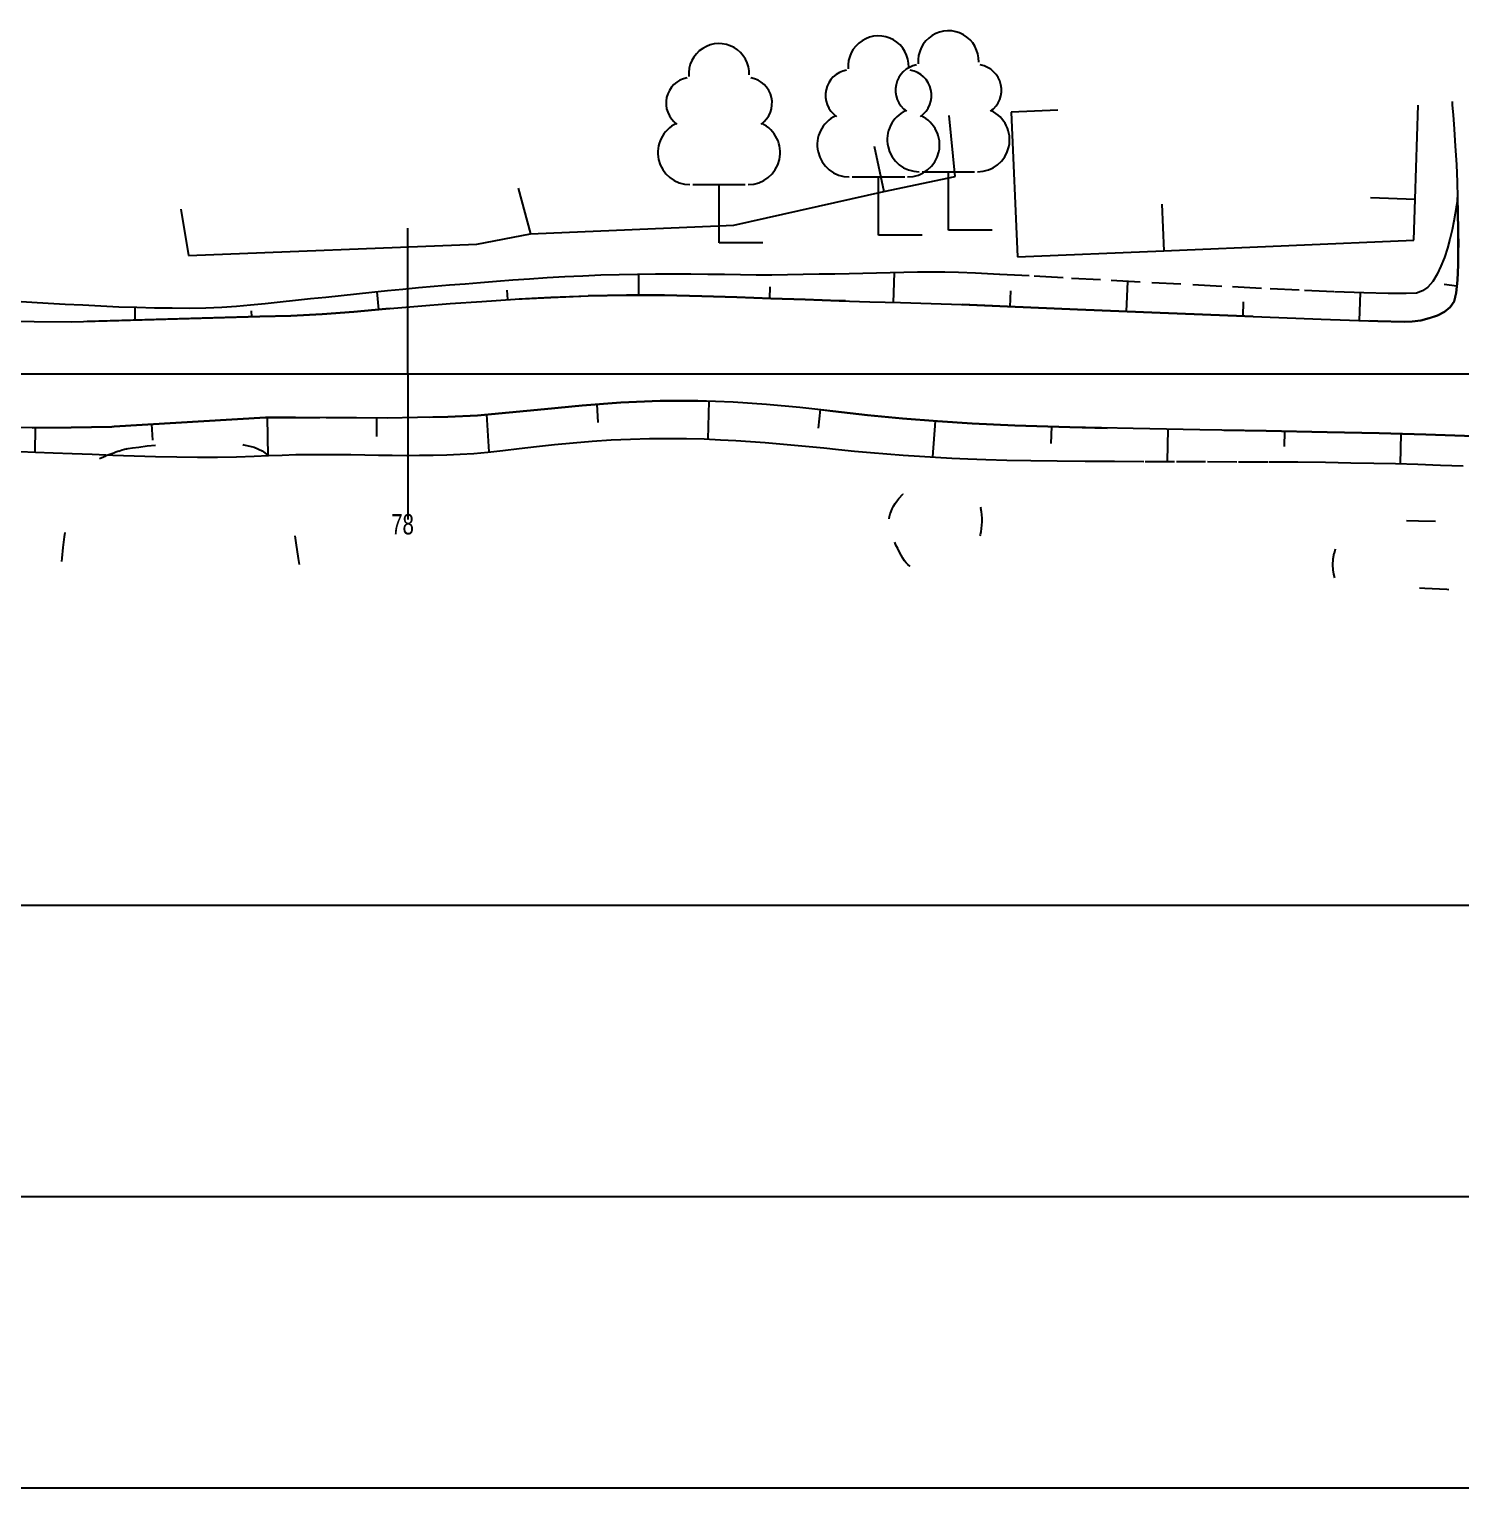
# Model space of a CAD drawing. Extents: x 2172 to 5772, y -842 to -248.
# Drawn here: x 4110.1 to 4134.66, y -644.04 to -619.01 of the extents above; entities that cross this region are included whole.
import ezdxf

# ---------------------------------------------------------------- set-up
doc = ezdxf.new("R2010")
doc.units = 0
doc.header["$MEASUREMENT"] = 0
doc.linetypes.add('CONTI', pattern=[0])
doc.linetypes.add('STROT', pattern=[1.7, 0.5, -1.2])
doc.layers.get('0').update_dxf_attribs({"linetype": 'CONTINUOUS'})
for name, color, linetype in [('DEFAULT', 7, 'CONTI'), ('OTKOSDEFAULT', 32, 'CONTI'), ('SIT_LDEFAULT', 7, 'CONTI'), ('USLZNDEFAULT', 7, 'CONTI')]:
    doc.layers.add(name, color=color, linetype=linetype)
doc.styles.add('SHRFT', font='TXT', dxfattribs={"width": 8.75})

# ---------------------------------------------------------------- blocks, each defined once
blk = doc.blocks.new('BL_104')
at = {"color": 0}
for p, q in [((-2.25, 5), (2.25, 5)), ((0, 0), (0, 5)), ((3.75, 0), (0, 0))]:
    blk.add_line(p, q, dxfattribs=at)
for centre, radius, start, end in [((0, 14.5), 2.6, 358, 185), ((-2.35, 12), 2.2, 100, 235), ((2.35, 12), 2.2, 305, 80), ((-2.5, 7.75), 2.75, 115, 270), ((2.5, 7.75), 2.75, 270, 65)]:
    blk.add_arc(centre, radius, start, end, dxfattribs=at)

msp = doc.modelspace()

# ---------------------------------------------------------------- linework, layer by layer
at = {"linetype": 'Continuous'}
for p, q in [((3396.596, -634.043), (4356.596, -634.043)), ((3396.596, -639.043), (4356.596, -639.043)), ((3396.596, -644.043), (4356.596, -644.043))]:
    msp.add_line(p, q, dxfattribs=at)
at = {"layer": 'DEFAULT', "color": 12, "linetype": 'CONTI'}
for p, q in [((4116.595, -627.422), (4116.594, -622.422)), ((4107.606, -624.92), (4113.921, -624.922)), ((4113.922, -624.921), (4114.36, -624.921)), ((4114.36, -624.921), (4114.798, -624.921)), ((4114.798, -624.921), (4115.236, -624.921)), ((4115.236, -624.921), (4115.674, -624.921)), ((4115.674, -624.921), (4116.112, -624.921)), ((4116.112, -624.921), (4116.55, -624.921)), ((4116.55, -624.921), (4116.988, -624.921)), ((4116.988, -624.921), (4117.427, -624.921)), ((4117.427, -624.921), (4117.865, -624.921)), ((4117.865, -624.921), (4118.303, -624.921)), ((4118.303, -624.921), (4118.741, -624.921)), ((4118.741, -624.921), (4119.179, -624.921)), ((4119.179, -624.921), (4119.617, -624.921)), ((4119.617, -624.921), (4120.055, -624.921)), ((4120.055, -624.921), (4120.493, -624.921)), ((4120.493, -624.921), (4120.931, -624.921)), ((4120.931, -624.921), (4121.37, -624.921)), ((4121.37, -624.921), (4121.808, -624.921)), ((4121.808, -624.921), (4122.246, -624.921)), ((4122.246, -624.921), (4122.684, -624.921)), ((4122.684, -624.921), (4123.122, -624.921)), ((4123.122, -624.921), (4123.56, -624.921)), ((4123.56, -624.921), (4123.998, -624.921)), ((4123.997, -624.921), (4136.006, -624.921))]:
    msp.add_line(p, q, dxfattribs=at)
at = {"layer": 'OTKOSDEFAULT', "color": 32, "linetype": 'STROT'}
for p, q in [((4134.582, -622.06, 39.158), (4134.565, -622.173, 39.148)), ((4134.595, -621.973, 39.165), (4134.582, -622.06, 39.158)), ((4134.602, -621.917, 39.17), (4134.595, -621.973, 39.165)), ((4134.605, -621.898, 39.171), (4134.602, -621.917, 39.17)), ((4134.539, -622.305, 39.137), (4134.51, -622.453, 39.125)), ((4134.565, -622.173, 39.148), (4134.539, -622.305, 39.137)), ((4134.472, -622.609, 39.112), (4134.429, -622.767, 39.099)), ((4134.51, -622.453, 39.125), (4134.472, -622.609, 39.112)), ((4134.429, -622.767, 39.099), (4134.378, -622.925, 39.086)), ((4134.319, -623.077, 39.073), (4134.253, -623.215, 39.061)), ((4134.378, -622.925, 39.086), (4134.319, -623.077, 39.073)), ((4117.575, -623.381, 39.335), (4117.308, -623.403, 39.338)), ((4117.84, -623.359, 39.332), (4117.575, -623.381, 39.335)), ((4118.111, -623.338, 39.328), (4117.84, -623.359, 39.332)), ((4118.391, -623.317, 39.323), (4118.111, -623.338, 39.328)), ((4118.682, -623.297, 39.318), (4118.391, -623.317, 39.323)), ((4118.982, -623.277, 39.313), (4118.682, -623.297, 39.318)), ((4119.285, -623.259, 39.308), (4118.982, -623.277, 39.313)), ((4119.594, -623.245, 39.303), (4119.285, -623.259, 39.308)), ((4119.905, -623.231, 39.298), (4119.594, -623.245, 39.303)), ((4120.219, -623.223, 39.293), (4119.905, -623.231, 39.298)), ((4120.531, -623.217, 39.287), (4120.219, -623.223, 39.293)), ((4120.842, -623.213, 39.282), (4120.531, -623.217, 39.287)), ((4121.147, -623.212, 39.277), (4120.842, -623.213, 39.282)), ((4121.448, -623.213, 39.272), (4121.147, -623.212, 39.277)), ((4121.741, -623.216, 39.267), (4121.448, -623.213, 39.272)), ((4122.027, -623.22, 39.263), (4121.741, -623.216, 39.267)), ((4122.3, -623.226, 39.258), (4122.027, -623.22, 39.263)), ((4122.568, -623.229, 39.256), (4122.3, -623.226, 39.258)), ((4122.837, -623.227, 39.254), (4122.568, -623.229, 39.256)), ((4123.108, -623.225, 39.251), (4122.837, -623.227, 39.254)), ((4123.376, -623.22, 39.249), (4123.108, -623.225, 39.251)), ((4123.648, -623.215, 39.247), (4123.376, -623.22, 39.249)), ((4123.921, -623.212, 39.244), (4123.648, -623.215, 39.247)), ((4124.165, -623.209, 39.242), (4123.921, -623.212, 39.244)), ((4124.399, -623.203, 39.24), (4124.165, -623.209, 39.242)), ((4124.634, -623.197, 39.237), (4124.399, -623.203, 39.24)), ((4124.869, -623.19, 39.235), (4124.634, -623.197, 39.237)), ((4125.103, -623.184, 39.233), (4124.869, -623.19, 39.235)), ((4125.338, -623.177, 39.23), (4125.103, -623.184, 39.233)), ((4125.572, -623.176, 39.228), (4125.338, -623.177, 39.23)), ((4125.806, -623.177, 39.226), (4125.572, -623.176, 39.228)), ((4126.038, -623.183, 39.223), (4125.806, -623.177, 39.226)), ((4126.333, -623.196, 39.216), (4126.038, -623.183, 39.223)), ((4126.745, -623.217, 39.205), (4126.333, -623.196, 39.216)), ((4127.252, -623.242, 39.192), (4126.745, -623.217, 39.205)), ((4127.836, -623.276, 39.177), (4127.252, -623.242, 39.192)), ((4128.476, -623.312, 39.161), (4127.836, -623.276, 39.177)), ((4129.157, -623.347, 39.144), (4128.476, -623.312, 39.161)), ((4129.857, -623.386, 39.126), (4129.157, -623.347, 39.144)), ((4134.179, -623.336, 39.05), (4134.095, -623.434, 39.04)), ((4134.253, -623.215, 39.061), (4134.179, -623.336, 39.05)), ((4115.184, -623.61, 39.361), (4114.921, -623.636, 39.363)), ((4115.447, -623.582, 39.358), (4115.184, -623.61, 39.361)), ((4115.711, -623.553, 39.355), (4115.447, -623.582, 39.358)), ((4115.975, -623.527, 39.352), (4115.711, -623.553, 39.355)), ((4116.242, -623.5, 39.349), (4115.975, -623.527, 39.352)), ((4116.509, -623.475, 39.346), (4116.242, -623.5, 39.349)), ((4116.774, -623.449, 39.344), (4116.509, -623.475, 39.346)), ((4117.043, -623.425, 39.341), (4116.774, -623.449, 39.344)), ((4117.308, -623.403, 39.338), (4117.043, -623.425, 39.341)), ((4130.559, -623.423, 39.108), (4129.857, -623.386, 39.126)), ((4131.241, -623.458, 39.09), (4130.559, -623.423, 39.108)), ((4131.888, -623.489, 39.074), (4131.241, -623.458, 39.09)), ((4132.478, -623.515, 39.059), (4131.888, -623.489, 39.074)), ((4132.994, -623.535, 39.046), (4132.478, -623.515, 39.059)), ((4133.415, -623.545, 39.035), (4132.994, -623.535, 39.046)), ((4133.723, -623.546, 39.027), (4133.415, -623.545, 39.035)), ((4133.902, -623.537, 39.023), (4133.723, -623.546, 39.027)), ((4134.003, -623.501, 39.031), (4133.902, -623.537, 39.023)), ((4134.095, -623.434, 39.04), (4134.003, -623.501, 39.031)), ((4110.138, -623.698, 39.526), (4109.866, -623.683, 39.537)), ((4110.421, -623.714, 39.515), (4110.138, -623.698, 39.526)), ((4110.715, -623.731, 39.503), (4110.421, -623.714, 39.515)), ((4111.017, -623.747, 39.491), (4110.715, -623.731, 39.503)), ((4111.322, -623.763, 39.478), (4111.017, -623.747, 39.491)), ((4111.632, -623.776, 39.466), (4111.322, -623.763, 39.478)), ((4111.941, -623.786, 39.454), (4111.632, -623.776, 39.466)), ((4112.247, -623.795, 39.441), (4111.941, -623.786, 39.454)), ((4112.548, -623.798, 39.429), (4112.247, -623.795, 39.441)), ((4112.841, -623.799, 39.417), (4112.548, -623.798, 39.429)), ((4113.126, -623.796, 39.406), (4112.841, -623.799, 39.417)), ((4113.398, -623.785, 39.395), (4113.126, -623.796, 39.406)), ((4113.654, -623.769, 39.384), (4113.398, -623.785, 39.395)), ((4113.893, -623.747, 39.375), (4113.654, -623.769, 39.384)), ((4114.145, -623.72, 39.372), (4113.893, -623.747, 39.375)), ((4114.404, -623.693, 39.369), (4114.145, -623.72, 39.372)), ((4114.662, -623.664, 39.366), (4114.404, -623.693, 39.369)), ((4114.921, -623.636, 39.363), (4114.662, -623.664, 39.366)), ((4118.8, -626.172, 39.173), (4119.109, -626.138, 39.165)), ((4119.109, -626.138, 39.165), (4119.427, -626.107, 39.157)), ((4119.427, -626.107, 39.157), (4119.754, -626.081, 39.149)), ((4119.754, -626.081, 39.149), (4120.083, -626.058, 39.141)), ((4120.083, -626.058, 39.141), (4120.414, -626.044, 39.133)), ((4120.414, -626.044, 39.133), (4120.74, -626.033, 39.125)), ((4120.74, -626.033, 39.125), (4121.062, -626.03, 39.117)), ((4121.062, -626.03, 39.117), (4121.374, -626.032, 39.109)), ((4121.374, -626.032, 39.109), (4121.674, -626.04, 39.102)), ((4121.674, -626.04, 39.102), (4121.957, -626.053, 39.095)), ((4121.957, -626.053, 39.095), (4122.219, -626.069, 39.088)), ((4122.219, -626.069, 39.088), (4122.472, -626.086, 39.084)), ((4122.472, -626.086, 39.084), (4122.724, -626.104, 39.08)), ((4122.724, -626.104, 39.08), (4122.976, -626.125, 39.076)), ((4122.976, -626.125, 39.076), (4123.227, -626.145, 39.071)), ((4109.932, -626.256, 39.436), (4110.204, -626.267, 39.43)), ((4110.204, -626.267, 39.43), (4110.507, -626.277, 39.424)), ((4110.507, -626.277, 39.424), (4110.833, -626.291, 39.417)), ((4110.833, -626.291, 39.417), (4111.175, -626.304, 39.41)), ((4111.175, -626.304, 39.41), (4111.531, -626.317, 39.402)), ((4111.531, -626.317, 39.402), (4111.895, -626.33, 39.395)), ((4111.895, -626.33, 39.395), (4112.262, -626.339, 39.387)), ((4112.262, -626.339, 39.387), (4112.626, -626.346, 39.379)), ((4112.626, -626.346, 39.379), (4112.983, -626.351, 39.371)), ((4112.983, -626.351, 39.371), (4113.329, -626.352, 39.364)), ((4113.329, -626.352, 39.364), (4113.654, -626.348, 39.357)), ((4113.654, -626.348, 39.357), (4113.954, -626.338, 39.351)), ((4113.954, -626.338, 39.351), (4114.2, -626.327, 39.345)), ((4114.2, -626.327, 39.345), (4114.434, -626.316, 39.335)), ((4114.434, -626.316, 39.335), (4114.668, -626.31, 39.326)), ((4114.668, -626.31, 39.326), (4114.904, -626.305, 39.316)), ((4114.904, -626.305, 39.316), (4115.141, -626.305, 39.306)), ((4115.141, -626.305, 39.306), (4115.379, -626.305, 39.296)), ((4115.379, -626.305, 39.296), (4115.615, -626.308, 39.287)), ((4115.615, -626.308, 39.287), (4115.852, -626.312, 39.277)), ((4115.852, -626.312, 39.277), (4116.09, -626.316, 39.267)), ((4116.09, -626.316, 39.267), (4116.326, -626.32, 39.257)), ((4116.326, -626.32, 39.257), (4116.561, -626.322, 39.248)), ((4116.561, -626.322, 39.248), (4116.795, -626.321, 39.238)), ((4116.795, -626.321, 39.238), (4117.029, -626.319, 39.229)), ((4117.029, -626.319, 39.229), (4117.26, -626.314, 39.219)), ((4117.26, -626.314, 39.219), (4117.491, -626.303, 39.21)), ((4117.491, -626.303, 39.21), (4117.722, -626.288, 39.2)), ((4117.722, -626.288, 39.2), (4117.964, -626.266, 39.194)), ((4117.964, -626.266, 39.194), (4118.225, -626.238, 39.187)), ((4118.225, -626.238, 39.187), (4118.504, -626.207, 39.18)), ((4118.504, -626.207, 39.18), (4118.8, -626.172, 39.173)), ((4123.227, -626.145, 39.071), (4123.479, -626.168, 39.067)), ((4123.479, -626.168, 39.067), (4123.73, -626.193, 39.063)), ((4123.73, -626.193, 39.063), (4123.98, -626.222, 39.058)), ((4123.98, -626.222, 39.058), (4124.257, -626.25, 39.054)), ((4124.257, -626.25, 39.054), (4124.533, -626.274, 39.05)), ((4124.533, -626.274, 39.05), (4124.812, -626.298, 39.045)), ((4124.812, -626.298, 39.045), (4125.09, -626.318, 39.041)), ((4125.09, -626.318, 39.041), (4125.369, -626.336, 39.037)), ((4125.369, -626.336, 39.037), (4125.646, -626.352, 39.032)), ((4125.646, -626.352, 39.032), (4125.924, -626.369, 39.028)), ((4125.924, -626.369, 39.028), (4126.202, -626.382, 39.024)), ((4126.202, -626.382, 39.024), (4126.509, -626.394, 39.018)), ((4126.509, -626.394, 39.018), (4126.872, -626.403, 39.011)), ((4126.872, -626.403, 39.011), (4127.281, -626.411, 39.003)), ((4127.281, -626.411, 39.003), (4127.731, -626.417, 38.995)), ((4127.731, -626.417, 38.995), (4128.213, -626.419, 38.986)), ((4128.213, -626.419, 38.986), (4128.72, -626.424, 38.976)), ((4128.72, -626.424, 38.976), (4129.245, -626.426, 38.966)), ((4129.245, -626.426, 38.966), (4129.779, -626.427, 38.956)), ((4129.779, -626.427, 38.956), (4130.314, -626.429, 38.946)), ((4130.314, -626.429, 38.946), (4130.847, -626.432, 38.936)), ((4130.847, -626.432, 38.936), (4131.366, -626.433, 38.926)), ((4131.366, -626.433, 38.926), (4131.864, -626.436, 38.917)), ((4131.864, -626.436, 38.917), (4132.336, -626.441, 38.908)), ((4132.336, -626.441, 38.908), (4132.772, -626.448, 38.9)), ((4132.772, -626.448, 38.9), (4133.165, -626.455, 38.892)), ((4133.165, -626.455, 38.892), (4133.54, -626.464, 38.878)), ((4133.54, -626.464, 38.878), (4133.921, -626.474, 38.863)), ((4133.921, -626.474, 38.863), (4134.309, -626.488, 38.849)), ((4134.309, -626.488, 38.849), (4134.702, -626.5, 38.834))]:
    msp.add_line(p, q, dxfattribs=at)
at = {"layer": 'OTKOSDEFAULT', "color": 32}
for p, q in [((4134.61, -622.157, 39.149), (4134.605, -621.898, 39.171)), ((4134.613, -622.45, 39.125), (4134.61, -622.157, 39.149)), ((4134.616, -622.753, 39.099), (4134.613, -622.45, 39.125)), ((4134.614, -623.05, 39.074), (4134.616, -622.753, 39.099)), ((4134.603, -623.317, 39.052), (4134.614, -623.05, 39.074)), ((4120.554, -623.57), (4120.553, -623.215)), ((4124.927, -623.699), (4124.941, -623.188)), ((4128.924, -623.853), (4128.946, -623.336)), ((4134.582, -623.535, 39.033), (4134.603, -623.317, 39.052)), ((4116.096, -623.817), (4116.065, -623.517)), ((4118.31, -623.649), (4118.297, -623.486)), ((4118.435, -623.644, 39.278), (4119.046, -623.611, 39.268)), ((4119.046, -623.611, 39.268), (4119.689, -623.586, 39.257)), ((4119.689, -623.586, 39.257), (4120.345, -623.573, 39.246)), ((4120.345, -623.573, 39.246), (4120.998, -623.573, 39.235)), ((4120.998, -623.573, 39.235), (4121.635, -623.588, 39.224)), ((4121.635, -623.588, 39.224), (4122.239, -623.609, 39.214)), ((4122.239, -623.609, 39.214), (4122.822, -623.629, 39.213)), ((4122.802, -623.627), (4122.809, -623.428)), ((4122.822, -623.629, 39.213), (4123.407, -623.646, 39.212)), ((4126.927, -623.771), (4126.938, -623.499)), ((4132.92, -624.008), (4132.937, -623.532)), ((4134.593, -623.417), (4134.372, -623.39)), ((4134.544, -623.681, 39.021), (4134.582, -623.535, 39.033)), ((4111.916, -624.001), (4111.912, -623.786)), ((4113.917, -623.942), (4113.911, -623.843)), ((4115.124, -623.896, 39.346), (4115.666, -623.856, 39.335)), ((4115.666, -623.856, 39.335), (4116.215, -623.81, 39.323)), ((4116.215, -623.81, 39.323), (4116.766, -623.761, 39.311)), ((4116.766, -623.761, 39.311), (4117.317, -623.716, 39.299)), ((4117.317, -623.716, 39.299), (4117.864, -623.679, 39.288)), ((4117.864, -623.679, 39.288), (4118.435, -623.644, 39.278)), ((4123.407, -623.646, 39.212), (4123.991, -623.668, 39.211)), ((4123.991, -623.668, 39.211), (4124.518, -623.687, 39.211)), ((4124.518, -623.687, 39.211), (4125.044, -623.701, 39.21)), ((4125.044, -623.701, 39.21), (4125.569, -623.714, 39.209)), ((4125.569, -623.714, 39.209), (4126.095, -623.734, 39.208)), ((4126.095, -623.734, 39.208), (4126.883, -623.769, 39.189)), ((4126.883, -623.769, 39.189), (4128.08, -623.819, 39.161)), ((4128.08, -623.819, 39.161), (4129.5, -623.876, 39.128)), ((4129.5, -623.876, 39.128), (4130.954, -623.935, 39.094)), ((4130.923, -623.933), (4130.931, -623.689)), ((4134.259, -623.921, 39.024), (4134.381, -623.857, 39.023)), ((4134.381, -623.857, 39.023), (4134.479, -623.778, 39.022)), ((4134.479, -623.778, 39.022), (4134.544, -623.681, 39.021)), ((4109.6, -624.015, 39.499), (4110.18, -624.025, 39.482)), ((4110.18, -624.025, 39.482), (4110.828, -624.032, 39.464)), ((4110.828, -624.032, 39.464), (4114.05, -623.939, 39.37)), ((4114.05, -623.939, 39.37), (4114.585, -623.927, 39.358)), ((4114.585, -623.927, 39.358), (4115.124, -623.896, 39.346)), ((4130.954, -623.935, 39.094), (4132.261, -623.984, 39.063)), ((4132.261, -623.984, 39.063), (4133.234, -624.02, 39.04)), ((4133.234, -624.02, 39.04), (4133.686, -624.032, 39.03)), ((4133.686, -624.032, 39.03), (4133.824, -624.026, 39.028)), ((4133.824, -624.026, 39.028), (4133.972, -624.005, 39.027)), ((4133.972, -624.005, 39.027), (4134.119, -623.969, 39.026)), ((4134.119, -623.969, 39.026), (4134.259, -623.921, 39.024)), ((4121.569, -625.387, 39.245), (4120.92, -625.389, 39.252)), ((4122.173, -625.41, 39.239), (4121.569, -625.387, 39.245)), ((4117.789, -625.636, 39.286), (4117.276, -625.661, 39.299)), ((4118.331, -625.589, 39.28), (4117.789, -625.636, 39.286)), ((4117.942, -625.62), (4117.984, -626.264)), ((4118.935, -625.527, 39.273), (4118.331, -625.589, 39.28)), ((4119.581, -625.464, 39.266), (4118.935, -625.527, 39.273)), ((4120.249, -625.415, 39.259), (4119.581, -625.464, 39.266)), ((4119.835, -625.442), (4119.855, -625.757)), ((4120.92, -625.389, 39.252), (4120.249, -625.415, 39.259)), ((4121.758, -625.39), (4121.742, -626.042)), ((4122.747, -625.45, 39.228), (4122.173, -625.41, 39.239)), ((4123.318, -625.499, 39.218), (4122.747, -625.45, 39.228)), ((4123.887, -625.562, 39.207), (4123.318, -625.499, 39.218)), ((4123.666, -625.533), (4123.632, -625.857)), ((4124.48, -625.631, 39.196), (4123.887, -625.562, 39.207)), ((4125.079, -625.688, 39.186), (4124.48, -625.631, 39.196)), ((4110.148, -625.851, 39.449), (4109.546, -625.841, 39.46)), ((4110.813, -625.846, 39.437), (4110.148, -625.851, 39.449)), ((4110.196, -625.851), (4110.194, -626.266)), ((4111.512, -625.831, 39.425), (4110.813, -625.846, 39.437)), ((4111.555, -625.829, 39.424), (4111.512, -625.831, 39.425)), ((4114.148, -625.673, 39.377), (4111.555, -625.829, 39.424)), ((4112.194, -625.789), (4112.209, -626.064)), ((4114.665, -625.674, 39.364), (4114.148, -625.673, 39.377)), ((4114.176, -625.672), (4114.192, -626.328)), ((4115.188, -625.678, 39.351), (4114.665, -625.674, 39.364)), ((4115.713, -625.68, 39.338), (4115.188, -625.678, 39.351)), ((4116.238, -625.681, 39.325), (4115.713, -625.68, 39.338)), ((4116.057, -625.678), (4116.056, -625.997)), ((4116.759, -625.675, 39.312), (4116.238, -625.681, 39.325)), ((4117.276, -625.661, 39.299), (4116.759, -625.675, 39.312)), ((4125.679, -625.737, 39.175), (4125.079, -625.688, 39.186)), ((4125.639, -625.734), (4125.594, -626.349)), ((4126.277, -625.777, 39.164), (4125.679, -625.737, 39.175)), ((4127.008, -625.81, 39.148), (4126.277, -625.777, 39.164)), ((4127.951, -625.838, 39.128), (4127.008, -625.81, 39.148)), ((4127.635, -625.828), (4127.626, -626.121)), ((4129.036, -625.863, 39.104), (4127.951, -625.838, 39.128)), ((4130.184, -625.884, 39.079), (4129.036, -625.863, 39.104)), ((4129.633, -625.874), (4129.622, -626.428)), ((4131.32, -625.903, 39.055), (4130.184, -625.884, 39.079)), ((4132.369, -625.923, 39.032), (4131.32, -625.903, 39.055)), ((4131.633, -625.91), (4131.627, -626.172)), ((4133.258, -625.943, 39.013), (4132.369, -625.923, 39.032)), ((4134.06, -625.964, 38.986), (4133.258, -625.943, 39.013)), ((4133.633, -625.953), (4133.62, -626.466)), ((4134.887, -625.992, 38.958), (4134.06, -625.964, 38.986))]:
    msp.add_line(p, q, dxfattribs=at)
at = {"layer": 'SIT_LDEFAULT', "color": 7}
for p, q in [((4133.874, -621.925), (4133.929, -620.311)), ((4134.509, -620.247), (4134.513, -620.309)), ((4134.513, -620.309), (4134.528, -620.479)), ((4125.984, -621.536), (4125.879, -620.491)), ((4127.746, -620.397), (4126.945, -620.431)), ((4126.945, -620.431), (4127.052, -622.917)), ((4134.528, -620.479), (4134.545, -620.724)), ((4134.545, -620.724), (4134.565, -621.017)), ((4124.595, -621.015), (4124.761, -621.796)), ((4134.565, -621.017), (4134.584, -621.331)), ((4134.584, -621.331), (4134.598, -621.632)), ((4124.761, -621.796), (4125.983, -621.534)), ((4134.598, -621.632), (4134.605, -621.898)), ((4118.483, -621.736), (4118.695, -622.519)), ((4122.185, -622.373), (4124.761, -621.796)), ((4112.697, -622.099), (4112.828, -622.889)), ((4129.529, -622.013), (4129.562, -622.812)), ((4133.111, -621.899), (4133.874, -621.925)), ((4133.851, -622.631), (4133.874, -621.925)), ((4134.605, -621.898), (4134.61, -622.157)), ((4118.695, -622.519), (4122.185, -622.373)), ((4134.608, -622.158), (4134.612, -622.451)), ((4117.777, -622.698), (4118.695, -622.519)), ((4129.562, -622.812), (4133.851, -622.631)), ((4134.613, -622.45), (4134.618, -622.752)), ((4112.828, -622.889), (4117.777, -622.698)), ((4127.052, -622.917), (4129.562, -622.812)), ((4134.616, -622.753), (4134.614, -623.05)), ((4134.614, -623.05), (4134.603, -623.317)), ((4134.603, -623.317), (4134.582, -623.535)), ((4119.046, -623.611), (4118.503, -623.639)), ((4119.688, -623.587), (4119.045, -623.613)), ((4120.345, -623.573), (4119.689, -623.586)), ((4120.998, -623.573), (4120.345, -623.573)), ((4121.635, -623.588), (4120.998, -623.573)), ((4122.239, -623.609), (4121.635, -623.588)), ((4122.822, -623.629), (4122.239, -623.609)), ((4123.407, -623.646), (4122.822, -623.629)), ((4134.582, -623.535), (4134.544, -623.681)), ((4115.666, -623.856), (4115.124, -623.896)), ((4116.215, -623.81), (4115.666, -623.856)), ((4116.287, -623.801), (4116.215, -623.81)), ((4123.991, -623.668), (4123.407, -623.646)), ((4124.103, -623.672), (4123.991, -623.668)), ((4126.883, -623.769), (4126.102, -623.733)), ((4128.08, -623.819), (4126.883, -623.769)), ((4129.5, -623.876), (4128.08, -623.819)), ((4130.954, -623.935), (4129.5, -623.876)), ((4134.381, -623.857), (4134.259, -623.921)), ((4134.479, -623.778), (4134.381, -623.857)), ((4134.544, -623.681), (4134.479, -623.778)), ((4114.05, -623.939), (4111.089, -624.025)), ((4114.585, -623.927), (4114.05, -623.939)), ((4115.124, -623.896), (4114.585, -623.927)), ((4131.097, -623.939), (4130.954, -623.935)), ((4133.235, -624.021), (4133.096, -624.016)), ((4133.686, -624.032), (4133.234, -624.02)), ((4133.824, -624.026), (4133.686, -624.032)), ((4133.972, -624.005), (4133.824, -624.026)), ((4134.119, -623.969), (4133.972, -624.005)), ((4134.26, -623.923), (4134.121, -623.97)), ((4120.92, -625.389), (4121.569, -625.387)), ((4121.571, -625.385), (4121.715, -625.388)), ((4117.276, -625.661), (4117.789, -625.636)), ((4117.789, -625.636), (4118.331, -625.589)), ((4118.331, -625.589), (4118.935, -625.527)), ((4118.935, -625.527), (4119.581, -625.464)), ((4119.581, -625.464), (4120.249, -625.415)), ((4120.249, -625.415), (4120.92, -625.389)), ((4123.624, -625.53), (4123.887, -625.562)), ((4123.887, -625.562), (4124.48, -625.631)), ((4124.48, -625.631), (4125.079, -625.688)), ((4110.154, -625.849), (4110.813, -625.844)), ((4110.813, -625.846), (4111.512, -625.831)), ((4111.512, -625.831), (4111.555, -625.829)), ((4111.555, -625.829), (4114.148, -625.673)), ((4114.148, -625.673), (4114.665, -625.674)), ((4114.665, -625.674), (4115.075, -625.676)), ((4116.959, -625.668), (4117.276, -625.661)), ((4125.079, -625.688), (4125.679, -625.737)), ((4125.679, -625.737), (4126.277, -625.777)), ((4126.277, -625.777), (4127.008, -625.81)), ((4127.008, -625.81), (4127.951, -625.838)), ((4127.951, -625.838), (4128.593, -625.853)), ((4113.759, -626.136), (4113.78, -626.14)), ((4130.593, -625.892), (4131.32, -625.903)), ((4131.32, -625.903), (4132.369, -625.923)), ((4132.369, -625.923), (4133.258, -625.943)), ((4133.258, -625.943), (4134.06, -625.964)), ((4134.06, -625.964), (4134.887, -625.992)), ((4111.332, -626.37), (4111.3, -626.383)), ((4111.413, -626.337), (4111.332, -626.372)), ((4111.494, -626.303), (4111.413, -626.333)), ((4111.567, -626.276), (4111.494, -626.303)), ((4111.633, -626.251), (4111.567, -626.274)), ((4111.689, -626.234), (4111.633, -626.253)), ((4111.732, -626.221), (4111.689, -626.234)), ((4111.759, -626.214), (4111.732, -626.221)), ((4111.769, -626.211), (4111.759, -626.214)), ((4111.769, -626.211), (4111.793, -626.207)), ((4111.793, -626.207), (4111.865, -626.195)), ((4111.865, -626.195), (4111.976, -626.18)), ((4111.976, -626.18), (4112.12, -626.16)), ((4112.12, -626.16), (4112.264, -626.145)), ((4113.78, -626.14), (4113.956, -626.184)), ((4113.956, -626.184), (4114.094, -626.246)), ((4114.094, -626.246), (4114.19, -626.32)), ((4124.955, -627.149), (4124.985, -627.106)), ((4124.985, -627.106), (4125.018, -627.064)), ((4125.019, -627.065), (4125.052, -627.026)), ((4125.049, -627.023), (4125.087, -626.986)), ((4125.089, -626.988), (4125.093, -626.984)), ((4124.852, -627.412), (4124.858, -627.37)), ((4124.858, -627.37), (4124.869, -627.328)), ((4124.869, -627.328), (4124.886, -627.284)), ((4124.886, -627.284), (4124.905, -627.239)), ((4124.905, -627.239), (4124.928, -627.194)), ((4124.928, -627.194), (4124.955, -627.149)), ((4126.417, -627.206), (4126.423, -627.227)), ((4126.421, -627.228), (4126.431, -627.284)), ((4126.431, -627.284), (4126.437, -627.342)), ((4126.437, -627.342), (4126.441, -627.401)), ((4126.424, -627.634), (4126.412, -627.688)), ((4126.432, -627.578), (4126.424, -627.634)), ((4126.438, -627.519), (4126.432, -627.578)), ((4126.442, -627.461), (4126.438, -627.519)), ((4126.441, -627.401), (4126.442, -627.461)), ((4133.934, -627.451), (4133.726, -627.448)), ((4134.226, -627.457), (4133.932, -627.45)), ((4110.696, -627.718), (4110.674, -627.905)), ((4110.706, -627.647), (4110.696, -627.718)), ((4114.651, -627.702), (4114.672, -627.823)), ((4114.672, -627.823), (4114.712, -628.091)), ((4124.968, -627.862), (4124.947, -627.814)), ((4124.997, -627.923), (4124.968, -627.862)), ((4126.412, -627.688), (4126.408, -627.702)), ((4110.655, -628.086), (4110.648, -628.144)), ((4110.674, -627.905), (4110.657, -628.086)), ((4114.712, -628.091), (4114.726, -628.193)), ((4125.026, -627.982), (4124.997, -627.923)), ((4125.057, -628.036), (4125.026, -627.982)), ((4125.087, -628.086), (4125.057, -628.036)), ((4125.115, -628.13), (4125.087, -628.086)), ((4125.145, -628.167), (4125.115, -628.13)), ((4132.466, -628.106), (4132.459, -628.199)), ((4132.482, -628.007), (4132.466, -628.106)), ((4132.502, -627.931), (4132.484, -628.007)), ((4125.174, -628.198), (4125.145, -628.167)), ((4125.203, -628.224), (4125.174, -628.198)), ((4125.214, -628.228), (4125.205, -628.223)), ((4132.459, -628.199), (4132.462, -628.287)), ((4132.462, -628.287), (4132.474, -628.363)), ((4132.473, -628.364), (4132.494, -628.423)), ((4133.952, -628.597), (4134.042, -628.602)), ((4134.042, -628.602), (4134.422, -628.621)), ((4134.42, -628.62), (4134.454, -628.622))]:
    msp.add_line(p, q, dxfattribs=at)

# ---------------------------------------------------------------- block references
at = {"layer": 'USLZNDEFAULT', "color": 7, "xscale": 0.2000000000000455, "yscale": 0.1999999999999886, "zscale": 0.2000000000000171}
for p in [(4124.667, -622.543), (4125.868, -622.455), (4121.932, -622.675)]:
    msp.add_blockref('BL_104', p, dxfattribs=at)

# ---------------------------------------------------------------- texts
at = {"layer": 'DEFAULT', "color": 12, "style": 'SHRFT', "width": 0.75}
msp.add_text('78', height=0.35, dxfattribs=at).set_placement((4116.306, -627.679))

doc.saveas('drawing.dxf')
